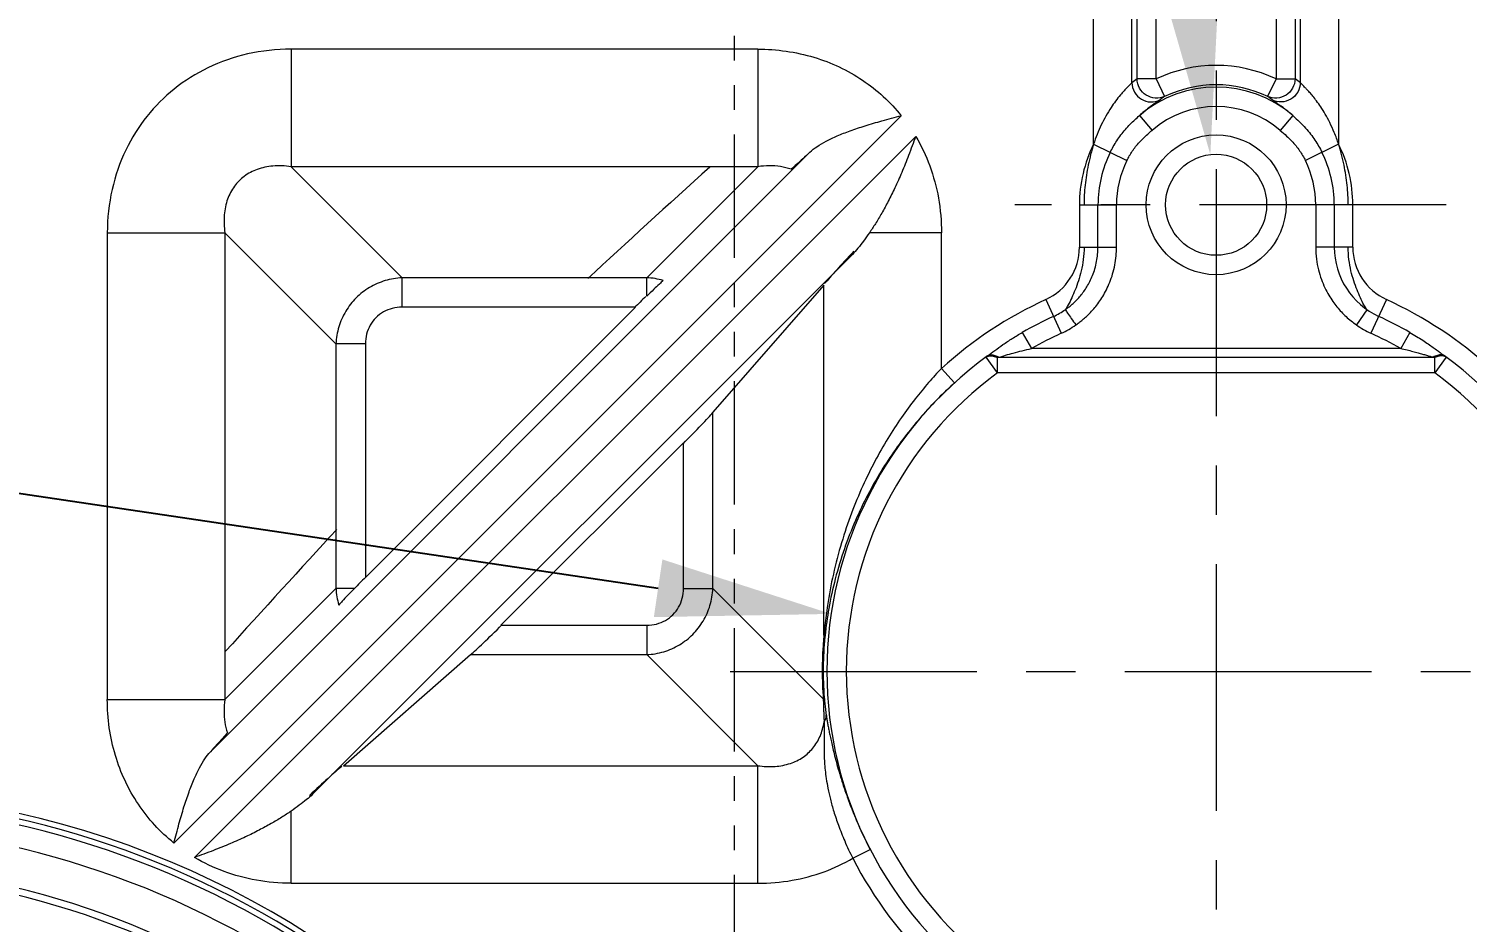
# Model space of a CAD drawing. Header units: millimetres. Extents: x 5536 to 6151, y 463 to 893.
# Drawn here: x 5709.11 to 5746.12, y 697.54 to 720.53 of the extents above; entities that cross this region are included whole.
import ezdxf

# ---------------------------------------------------------------- set-up
doc = ezdxf.new("R2010")
doc.units = ezdxf.units.MM
doc.header["$LTSCALE"] = 0.2
doc.linetypes.add('CENTER', pattern=[50.8, 31.75, -6.35, 6.35, -6.35])
doc.linetypes.add('PHANTOM2', pattern=[31.75, 15.875, -3.175, 3.175, -3.175, 3.175, -3.175])
doc.layers.get('0').update_dxf_attribs({"lineweight": 18})
for name, color, linetype, lineweight in [('poumianxian', 2, 'Continuous', 18), ('图层1', 1, 'CENTER', 18), ('图层3', 3, 'PHANTOM2', 18)]:
    doc.layers.add(name, color=color, linetype=linetype, lineweight=lineweight)
doc.styles.add('標準', font='', dxfattribs={"width": 0.667})
doc.styles.get('標準').set_extended_font_data('pmingliu')
doc.dimstyles.new('11111111111', dxfattribs={"dimtxt": 4.5, "dimasz": 4.5, "dimexe": 1.25, "dimexo": 0.625, "dimtad": 1, "dimtoh": 1, "dimdsep": 46, "dimtxsty": '標準', "dimblk": '_CAXARROW', "dimcen": 0, "dimdle": 9, "dimclrd": 6, "dimclre": 6, "dimclrt": 2, "dimadec": 0, "dimazin": 0, "dimtfac": 0.707107, "dimtofl": 0, "dimtmove": 2, "dimatfit": 3, "dimfxl": 0, "dimfrac": 2, "dimtolj": 1, "dimarcsym": 0})
doc.dimstyles.new('222222', dxfattribs={"dimtxt": 4.5, "dimasz": 4.5, "dimexe": 1.25, "dimexo": 0.625, "dimtad": 1, "dimdsep": 46, "dimtxsty": '標準', "dimblk": '_CAXARROW', "dimcen": 0, "dimdle": 9, "dimclrd": 6, "dimclre": 6, "dimclrt": 2, "dimadec": 0, "dimazin": 0, "dimtfac": 0.707107, "dimtofl": 0, "dimtmove": 2, "dimatfit": 3, "dimfxl": 0, "dimfrac": 2, "dimtolj": 1, "dimarcsym": 0})
doc.dimstyles.new('ISO-25', dxfattribs={"dimtxt": 2.5, "dimasz": 2.5, "dimexe": 1.25, "dimexo": 0.625, "dimtad": 1, "dimdsep": 46, "dimtxsty": 'Standard', "dimblk": '_CAXARROW', "dimcen": 0, "dimdle": 5, "dimclrd": 4, "dimclre": 4, "dimclrt": 3, "dimadec": 0, "dimazin": 0, "dimtfac": 0.707107, "dimtofl": 0, "dimtmove": 2, "dimatfit": 3, "dimfxl": 0, "dimfrac": 2, "dimarcsym": 0})
doc.dimstyles.new('zhijing', dxfattribs={"dimtxt": 4.5, "dimasz": 4.5, "dimexe": 1.25, "dimexo": 0.625, "dimtad": 1, "dimtoh": 1, "dimdsep": 46, "dimtxsty": '標準', "dimblk": '_CAXARROW', "dimcen": 0, "dimdle": 9, "dimclrd": 6, "dimclre": 6, "dimclrt": 2, "dimadec": 0, "dimazin": 0, "dimtfac": 0.707107, "dimtofl": 0, "dimtmove": 2, "dimatfit": 3, "dimfxl": 0, "dimfrac": 2, "dimtolj": 1, "dimarcsym": 0})

# ---------------------------------------------------------------- blocks, each defined once
blk = doc.blocks.new('*X4')
at = {"layer": 'poumianxian'}
blk.add_hatch(color=6, dxfattribs=at).paths.add_polyline_path([(5815.182, 723.919), (5816.22, 722.836), (5812.452, 720.263)], flags=0)
at = {"layer": 'poumianxian', "color": 6, "lineweight": -2}
blk.add_line((5838.466, 745.204), (5815.701, 723.377), dxfattribs=at)
at = {"layer": 'poumianxian', "insert": (5828.219, 739.866), "char_height": 4.5, "width": 64.97647, "attachment_point": 5, "rotation": 43.7937, "style": '標準'}
blk.add_mtext('\\T1.004;%%C201.68%%P0.5', dxfattribs=at)
blk = doc.blocks.new('_CAXARROW')
blk.add_hatch(color=0).paths.add_polyline_path([(0, 0), (-1, 0.125), (-1, -0.125)], flags=0)
blk = doc.blocks.new('*X9')
at = {"layer": 'poumianxian'}
blk.add_hatch(color=6, dxfattribs=at).paths.add_polyline_path([(5739.742, 721.849), (5738.251, 721.677), (5739.512, 717.292)], flags=0)
at = {"layer": 'poumianxian', "color": 6, "lineweight": -2}
for p, q in [((5723.694, 741.911), (5736.674, 741.911)), ((5736.674, 741.911), (5738.997, 721.763))]:
    blk.add_line(p, q, dxfattribs=at)
at = {"layer": 'poumianxian', "color": 2, "insert": (5729.871, 745.07), "char_height": 4.5, "width": 39.38568, "attachment_point": 5, "style": '標準'}
blk.add_mtext('\\T1.004;2X%%C2.6', dxfattribs=at)
blk = doc.blocks.new('*X10')
at = {"layer": 'poumianxian'}
blk.add_hatch(color=6, dxfattribs=at).paths.add_polyline_path([(5725.411, 706.874), (5725.191, 705.39), (5729.752, 705.472)], flags=0)
at = {"layer": 'poumianxian', "color": 6, "lineweight": -2}
for p, q in [((5641.463, 716.813), (5653.343, 716.813)), ((5653.343, 716.813), (5725.301, 706.132))]:
    blk.add_line(p, q, dxfattribs=at)
at = {"layer": 'poumianxian', "color": 2, "insert": (5647.09, 719.943), "char_height": 4.5, "width": 36.09904, "attachment_point": 5, "style": '標準'}
blk.add_mtext('\\T1.004;%%C20.03', dxfattribs=at)
blk = doc.blocks.new('*X18')
at = {"layer": 'poumianxian'}
for points in [[(5633.571, 723.996), (5635.071, 723.996), (5634.321, 728.496)], [(5633.571, 648.974), (5635.071, 648.974), (5634.321, 644.474)]]:
    blk.add_hatch(color=6, dxfattribs=at).paths.add_polyline_path(points, flags=0)
at = {"layer": 'poumianxian', "color": 6, "lineweight": -2}
for p, q in [((5709.031, 728.496), (5633.071, 728.496)), ((5634.321, 723.996), (5634.321, 648.974)), ((5693.458, 644.474), (5633.071, 644.474))]:
    blk.add_line(p, q, dxfattribs=at)
at = {"layer": 'poumianxian', "color": 2, "insert": (5631.191, 685.597), "char_height": 4.5, "width": 27.30164, "attachment_point": 5, "rotation": 90, "style": '標準'}
blk.add_mtext('\\T1.004;84.02', dxfattribs=at)
blk = doc.blocks.new('*X78')
at = {"layer": 'poumianxian'}
blk.add_hatch(color=6, dxfattribs=at).paths.add_polyline_path([(5827.51, 710.522), (5828.348, 709.277), (5824.196, 707.386)], flags=0)
at = {"layer": 'poumianxian', "color": 6, "lineweight": -2}
blk.add_line((5850.063, 724.801), (5827.929, 709.899), dxfattribs=at)
at = {"layer": 'poumianxian', "color": 2, "insert": (5839.054, 721.293), "char_height": 4.5, "width": 64.97647, "attachment_point": 5, "rotation": 33.95, "style": '標準'}
blk.add_mtext('\\T1.004;%%C203.82%%P0.5', dxfattribs=at)

msp = doc.modelspace()

# ---------------------------------------------------------------- linework, layer by layer
for p, q in [((5736.508, 717.562), (5736.508, 727.511)), ((5737.493, 719.143), (5737.493, 727.511)), ((5741.828, 727.511), (5741.828, 719.143)), ((5742.813, 727.511), (5742.813, 717.562)), ((5737.627, 719.241), (5737.627, 721.853)), ((5738.12, 719.241), (5738.12, 721.853)), ((5741.202, 721.853), (5741.202, 719.241)), ((5741.694, 721.853), (5741.694, 719.241)), ((5715.855, 720.007), (5715.855, 716.982)), ((5727.867, 720.007), (5715.855, 720.007)), ((5727.867, 720.007), (5727.867, 716.982)), ((5738.12, 719.241), (5737.627, 719.241)), ((5738.12, 719.241), (5738.334, 718.789)), ((5741.202, 719.241), (5740.987, 718.789)), ((5741.202, 719.241), (5741.694, 719.241)), ((5731.56, 718.294), (5712.84, 699.575)), ((5737.686, 718.295), (5738.012, 717.917)), ((5741.636, 718.295), (5741.31, 717.917)), ((5713.371, 699.206), (5731.929, 717.763)), ((5736.508, 717.562), (5737.363, 717.139)), ((5742.813, 717.562), (5741.958, 717.139)), ((5729.208, 717.356), (5713.778, 701.926)), ((5718.713, 714.123), (5715.855, 716.982)), ((5727.867, 716.982), (5715.855, 716.982)), ((5725.008, 714.123), (5727.867, 716.982)), ((5736.143, 716.001), (5736.143, 714.91)), ((5736.143, 716.001), (5737.097, 716.001)), ((5736.62, 714.91), (5736.62, 716.001)), ((5737.097, 714.91), (5737.097, 716.001)), ((5742.225, 716.001), (5742.225, 714.91)), ((5743.178, 716.001), (5742.225, 716.001)), ((5742.702, 716.001), (5742.702, 714.91)), ((5743.178, 714.91), (5743.178, 716.001)), ((5711.127, 715.28), (5711.127, 703.268)), ((5711.127, 715.28), (5714.153, 715.28)), ((5714.153, 715.28), (5714.153, 703.268)), ((5717.011, 712.421), (5714.153, 715.28)), ((5732.594, 715.28), (5730.738, 715.28)), ((5732.594, 711.791), (5732.594, 715.28)), ((5736.143, 714.91), (5737.097, 714.91)), ((5743.178, 714.91), (5742.225, 714.91)), ((5716.409, 700.83), (5730.304, 714.725)), ((5718.713, 713.367), (5718.713, 714.123)), ((5725.008, 714.123), (5718.713, 714.123)), ((5725.008, 713.649), (5725.008, 714.123)), ((5729.569, 713.931), (5726.71, 710.662)), ((5729.569, 704.923), (5729.569, 713.931)), ((5724.723, 713.367), (5717.768, 706.411)), ((5724.723, 713.367), (5718.713, 713.367)), ((5735.278, 713.562), (5735.676, 712.695)), ((5744.043, 713.562), (5743.646, 712.695)), ((5743.543, 713.301), (5743.27, 712.909)), ((5734.673, 712.715), (5734.91, 712.301)), ((5744.648, 712.715), (5744.411, 712.301)), ((5717.011, 712.421), (5717.011, 706.126)), ((5717.768, 712.421), (5717.011, 712.421)), ((5717.768, 712.421), (5717.768, 706.411)), ((5744.411, 712.301), (5734.91, 712.301)), ((5734.034, 711.677), (5733.739, 712.08)), ((5734.034, 711.677), (5734.034, 712.067)), ((5745.287, 712.067), (5734.034, 712.067)), ((5745.583, 712.08), (5745.287, 711.677)), ((5745.287, 711.677), (5745.287, 712.067)), ((5732.594, 711.791), (5732.93, 711.421)), ((5745.287, 711.677), (5734.034, 711.677)), ((5726.71, 706.126), (5726.71, 710.662)), ((5721.255, 705.181), (5725.954, 709.879)), ((5725.954, 706.126), (5725.954, 709.879)), ((5717.011, 706.126), (5714.153, 703.268)), ((5717.486, 706.126), (5717.011, 706.126)), ((5725.954, 706.126), (5726.71, 706.126)), ((5726.71, 706.126), (5729.551, 703.285)), ((5721.255, 705.181), (5725.008, 705.181)), ((5725.008, 705.181), (5725.008, 704.424)), ((5717.203, 701.566), (5720.472, 704.424)), ((5720.472, 704.424), (5725.008, 704.424)), ((5725.008, 704.424), (5727.867, 701.566)), ((5711.127, 703.268), (5714.153, 703.268)), ((5717.203, 701.566), (5727.867, 701.566)), ((5727.867, 698.54), (5727.867, 701.566)), ((5715.855, 698.54), (5715.855, 700.397)), ((5730.311, 699.183), (5730.756, 699.412)), ((5715.855, 698.54), (5727.867, 698.54))]:
    msp.add_line(p, q)
for radius in [1.8, 1.3]:
    msp.add_circle((5739.661, 716.001), radius)
for centre, radius, start, end in [((5739.661, 650.474), 101.908, 118.44247, 254.63694), ((5739.661, 650.474), 101.608, 118.44247, 254.63694), ((5739.661, 650.474), 100.842, 118.67849, 254.51733), ((5739.661, 650.474), 100.543, 118.67849, 254.51733), ((5739.661, 644.474), 84.082, 92.17418, 177.24672), ((5739.661, 644.474), 84.082, 2.75328, 87.82582), ((5739.661, 644.474), 83.097, 92.17418, 177.24672), ((5739.661, 644.474), 83.097, 2.75328, 87.82582), ((5739.661, 716.001), 3.588, 64.5583, 115.4417), ((5739.935, 715.92), 4.043, 124.7993, 127.1469), ((5739.661, 716.001), 3.027, 49.2772, 130.7265), ((5739.661, 716.001), 3.088, 64.5583, 115.4417), ((5739.384, 715.917), 4.048, 52.8541, 55.1996), ((5739.661, 716.001), 2.528, 49.2772, 130.7258), ((5740.43, 715.934), 3.542, 126.2816, 128.5974), ((5738.891, 715.934), 3.542, 51.4025, 53.7185), ((5739.661, 716.001), 3.518, 153.6589, 180), ((5739.661, 716.001), 3.518, 0, 26.3411), ((5739.661, 716.001), 3.041, 153.6587, 180.0001), ((5739.661, 716.001), 2.564, 153.6581, 180.0003), ((5739.661, 716.001), 2.563, 359.9968, 26.3452), ((5739.661, 716.001), 3.04, 359.9969, 26.344), ((5734.661, 714.91), 1.482, 294.6243, 360), ((5744.661, 714.91), 1.959, 179.9995, 245.3757), ((5744.661, 714.91), 1.482, 180, 245.3757), ((5724.929, 712.325), 1.8, 73.7066, 87.4661), ((5739.661, 704.001), 10.518, 114.6243, 132.2099), ((5739.661, 704.001), 10.518, 47.7896, 65.3757), ((5739.661, 704.001), 10.041, 114.6243, 119.7849), ((5734.661, 714.91), 1.959, 294.6243, 304.7888), ((5739.661, 704.001), 10.041, 60.2151, 65.3757), ((5739.661, 704.001), 9.564, 114.6243, 119.7849), ((5734.661, 714.91), 2.436, 294.6243, 304.7671), ((5744.661, 714.91), 2.436, 235.1988, 245.3757), ((5739.661, 704.001), 9.564, 60.2151, 65.3757), ((5739.661, 704.001), 10.017, 125.9487, 234.0513), ((5737.588, 707.099), 6.295, 127.2268, 127.6926), ((5742.756, 703.353), 9.074, 73.803, 74.0564), ((5739.661, 704.001), 10.017, 305.9487, 54.0513), ((5741.751, 707.122), 6.266, 52.3063, 52.7742), ((5739.661, 704.001), 9.517, 126.2413, 233.7587), ((5739.661, 704.001), 9.517, 306.2413, 53.7587), ((5748.412, 675.758), 43.344, 134.9914, 135.5216), ((5718.808, 706.206), 1.798, 182.528, 196.2987), ((5739.083, 703.95), 9.534, 169.972, 174.1636), ((5740.857, 703.977), 11.328, 172.6293, 175.2097), ((5738.591, 704.001), 9.041, 174.4245, 184.3254), ((5739.136, 703.995), 9.612, 174.4591, 175.5573), ((5738.825, 703.979), 9.275, 174.1817, 174.4312), ((5739.076, 704.001), 9.552, 175.5676, 184.2964), ((5703.661, 677.474), 23.304, 335, 180), ((5703.661, 677.474), 23.155, 335, 180), ((5703.661, 677.474), 23.448, 349.0194, 78.7712), ((5703.661, 677.474), 22.578, 335, 180), ((5703.661, 677.474), 21.57, 335, 180), ((5739.661, 704.001), 10.518, 207.2637, 245.3757), ((5739.661, 704.001), 10.518, 294.6243, 332.7363), ((5703.661, 677.474), 21.393, 335, 180)]:
    msp.add_arc(centre, radius, start, end)
for centre, major_axis, ratio, start_param, end_param in [((5733.199, 720.612), (-19.041, -16.495), 0.064241, 5.008226, 5.190694), ((5732.594, 716.905), (-3.196, -3.204), 0.034878, 5.460672, 5.902227), ((5724.763, 713.367), (-0.801, -0.799), 0.034878, 4.401104, 4.761734), ((5725.954, 709.919), (-0.799, -0.801), 0.034878, 1.521451, 2.760635), ((5710.523, 697.936), (-16.495, -19.041), 0.064241, 4.234085, 4.41655), ((5721.216, 705.181), (0.801, 0.799), 0.034878, 3.522551, 4.761734), ((5714.229, 698.54), (3.204, 3.196), 0.034878, 0.380958, 0.822513)]:
    msp.add_ellipse(centre, major_axis=major_axis, ratio=ratio, start_param=start_param, end_param=end_param)
for points, knots in [([(5715.855, 720.007), (5715.479, 720.007), (5714.741, 719.928), (5713.716, 719.571), (5712.834, 719.017), (5712.112, 718.293), (5711.56, 717.412), (5711.206, 716.39), (5711.127, 715.654), (5711.127, 715.28)], [0, 0, 0, 0, 14981.32937, 29317.905273, 42935.809647, 56176.412388, 69754.986045, 84055.577392, 98981.161531, 98981.161531, 98981.161531, 98981.161531]), ([(5727.867, 720.007), (5728.353, 720.007), (5729.308, 719.873), (5730.592, 719.272), (5731.277, 718.645), (5731.56, 718.294)], [0, 0, 0, 0, 16380.351993, 31943.047406, 47114.312941, 47114.312941, 47114.312941, 47114.312941]), ([(5737.493, 719.143), (5737.46, 719.106), (5737.356, 719.007), (5737.168, 718.8), (5736.929, 718.48), (5736.693, 718.056), (5736.564, 717.731), (5736.508, 717.562)], [0, 0, 0, 0, 5840.296887, 16777.32659, 32608.155723, 52469.870045, 73315.454674, 73315.454674, 73315.454674, 73315.454674]), ([(5737.493, 719.143), (5737.495, 719.059), (5737.543, 718.889), (5737.727, 718.702), (5737.976, 718.626), (5738.147, 718.664), (5738.22, 718.702)], [0, 0, 0, 0, 15050.939129, 30144.746173, 45117.636255, 59919.777992, 59919.777992, 59919.777992, 59919.777992]), ([(5738.334, 718.789), (5738.261, 718.755), (5738.092, 718.724), (5737.851, 718.806), (5737.674, 718.992), (5737.629, 719.158), (5737.627, 719.241)], [0, 0, 0, 0, 14812.63692, 29782.422635, 44867.75731, 59922.298664, 59922.298664, 59922.298664, 59922.298664]), ([(5741.694, 719.241), (5741.693, 719.158), (5741.647, 718.992), (5741.471, 718.806), (5741.229, 718.724), (5741.061, 718.755), (5740.987, 718.789)], [0, 0, 0, 0, 15064.373946, 30159.472089, 45138.684768, 59960.535604, 59960.535604, 59960.535604, 59960.535604]), ([(5741.828, 719.143), (5741.826, 719.059), (5741.778, 718.889), (5741.595, 718.702), (5741.345, 718.626), (5741.174, 718.664), (5741.101, 718.702)], [0, 0, 0, 0, 15061.428961, 30165.782651, 45149.336909, 59962.312572, 59962.312572, 59962.312572, 59962.312572]), ([(5742.813, 717.562), (5742.78, 717.663), (5742.71, 717.851), (5742.593, 718.109), (5742.475, 718.329), (5742.36, 718.514), (5742.253, 718.667), (5742.156, 718.791), (5742.072, 718.889), (5742.001, 718.966), (5741.943, 719.026), (5741.896, 719.074), (5741.858, 719.111), (5741.837, 719.134), (5741.828, 719.143)], [0, 0, 0, 0, 27847.929419, 52550.726388, 74341.335182, 93338.135063, 109618.723083, 123298.353018, 134546.596239, 143578.739371, 150716.426641, 156498.31567, 161189.866793, 164578.36871, 164578.36871, 164578.36871, 164578.36871]), ([(5738.22, 718.702), (5738.187, 718.676), (5738.088, 718.611), (5737.905, 718.48), (5737.764, 718.366), (5737.686, 718.295)], [0, 0, 0, 0, 9010.00622, 24969.999073, 47197.143338, 47197.143338, 47197.143338, 47197.143338]), ([(5741.636, 718.295), (5741.595, 718.332), (5741.519, 718.397), (5741.412, 718.481), (5741.321, 718.548), (5741.247, 718.6), (5741.187, 718.641), (5741.139, 718.674), (5741.112, 718.694), (5741.101, 718.702)], [0, 0, 0, 0, 24135.417655, 44338.96884, 60787.485829, 73916.835683, 84616.541352, 93302.746957, 99524.972687, 99524.972687, 99524.972687, 99524.972687]), ([(5729.208, 717.356), (5729.264, 717.408), (5729.398, 717.509), (5729.634, 717.646), (5729.92, 717.781), (5730.256, 717.913), (5730.641, 718.041), (5731.08, 718.17), (5731.393, 718.251), (5731.56, 718.294)], [0, 0, 0, 0, 8885.097118, 19501.729652, 31842.693823, 45862.085967, 61582.904895, 79220.08317, 99318.379781, 99318.379781, 99318.379781, 99318.379781]), ([(5736.936, 717.35), (5736.961, 717.4), (5737.015, 717.502), (5737.107, 717.652), (5737.211, 717.8), (5737.326, 717.941), (5737.446, 718.071), (5737.566, 718.189), (5737.646, 718.261), (5737.685, 718.295)], [0, 0, 0, 0, 13765.312492, 28249.432052, 43198.205269, 58237.900327, 72853.096988, 86670.230057, 99453.829089, 99453.829089, 99453.829089, 99453.829089]), ([(5741.636, 718.295), (5741.695, 718.243), (5741.808, 718.14), (5741.961, 717.981), (5742.092, 717.824), (5742.204, 717.669), (5742.301, 717.512), (5742.359, 717.405), (5742.386, 717.35)], [0, 0, 0, 0, 16831.586049, 32491.439049, 46861.560714, 60246.624065, 73139.349483, 86123.893281, 86123.893281, 86123.893281, 86123.893281]), ([(5737.363, 717.139), (5737.383, 717.18), (5737.427, 717.262), (5737.503, 717.383), (5737.589, 717.501), (5737.686, 717.613), (5737.791, 717.719), (5737.9, 717.82), (5737.974, 717.885), (5738.012, 717.917)], [0, 0, 0, 0, 13337.377023, 27297.518866, 41589.695528, 56058.159872, 70639.38804, 85103.823865, 99463.610283, 99463.610283, 99463.610283, 99463.610283]), ([(5741.31, 717.917), (5741.365, 717.869), (5741.468, 717.78), (5741.605, 717.646), (5741.716, 717.52), (5741.809, 717.396), (5741.889, 717.27), (5741.936, 717.183), (5741.958, 717.139)], [0, 0, 0, 0, 18607.37012, 34404.23462, 48321.078289, 61139.264319, 73529.439746, 86120.72515, 86120.72515, 86120.72515, 86120.72515]), ([(5731.929, 717.763), (5731.87, 717.599), (5731.756, 717.286), (5731.578, 716.843), (5731.402, 716.45), (5731.23, 716.101), (5731.063, 715.794), (5730.9, 715.523), (5730.791, 715.357), (5730.738, 715.28)], [0, 0, 0, 0, 18852.894647, 35957.709327, 51416.861463, 65349.948496, 77897.216723, 89191.522112, 99347.304597, 99347.304597, 99347.304597, 99347.304597]), ([(5731.929, 717.763), (5732.072, 717.523), (5732.316, 717.008), (5732.544, 716.167), (5732.594, 715.58), (5732.594, 715.28)], [0, 0, 0, 0, 15231.56018, 30831.862593, 47148.650331, 47148.650331, 47148.650331, 47148.650331]), ([(5736.508, 717.562), (5736.453, 717.386), (5736.364, 717.036), (5736.28, 716.514), (5736.263, 716.17), (5736.262, 716.001)], [0, 0, 0, 0, 16483.547975, 32148.326771, 47185.04688, 47185.04688, 47185.04688, 47185.04688]), ([(5743.059, 716.001), (5743.059, 716.168), (5743.042, 716.512), (5742.958, 717.035), (5742.869, 717.385), (5742.813, 717.562)], [0, 0, 0, 0, 14968.968266, 30699.148396, 47244.276846, 47244.276846, 47244.276846, 47244.276846]), ([(5729.208, 717.356), (5729.147, 717.299), (5729.033, 717.193), (5728.871, 717.046), (5728.77, 716.957), (5728.724, 716.916)], [0, 0, 0, 0, 17971.512788, 33726.640079, 47123.127636, 47123.127636, 47123.127636, 47123.127636]), ([(5715.855, 716.982), (5715.701, 717.004), (5715.405, 717.018), (5714.99, 716.933), (5714.646, 716.752), (5714.38, 716.486), (5714.201, 716.142), (5714.117, 715.728), (5714.13, 715.432), (5714.153, 715.28)], [0, 0, 0, 0, 16028.065851, 30407.723344, 43390.211022, 55766.094186, 68711.331213, 83062.483804, 99045.655468, 99045.655468, 99045.655468, 99045.655468]), ([(5728.724, 716.916), (5728.635, 716.947), (5728.449, 716.992), (5728.16, 717.012), (5727.965, 716.996), (5727.867, 716.982)], [0, 0, 0, 0, 15275.672659, 30980.330072, 47118.089237, 47118.089237, 47118.089237, 47118.089237]), ([(5730.738, 715.28), (5730.688, 715.209), (5730.593, 715.074), (5730.45, 714.889), (5730.352, 714.776), (5730.304, 714.725)], [0, 0, 0, 0, 17324.270003, 33075.459145, 47142.942989, 47142.942989, 47142.942989, 47142.942989]), ([(5735.778, 713.301), (5735.801, 713.316), (5735.849, 713.351), (5735.923, 713.41), (5736.002, 713.48), (5736.086, 713.563), (5736.172, 713.66), (5736.257, 713.77), (5736.338, 713.894), (5736.415, 714.032), (5736.485, 714.187), (5736.544, 714.359), (5736.588, 714.542), (5736.614, 714.727), (5736.62, 714.85), (5736.62, 714.91)], [0, 0, 0, 0, 7820.24906, 16642.747758, 26634.279166, 37774.526143, 50007.713867, 63210.077532, 77127.852293, 91891.211266, 107837.843532, 125108.446166, 143104.423868, 160919.219222, 177863.141939, 177863.141939, 177863.141939, 177863.141939]), ([(5736.262, 714.91), (5736.263, 714.803), (5736.249, 714.599), (5736.196, 714.309), (5736.122, 714.048), (5736.038, 713.816), (5735.95, 713.612), (5735.866, 713.442), (5735.808, 713.342), (5735.779, 713.301)], [0, 0, 0, 0, 18659.068276, 35827.453783, 51650.732743, 66171.103153, 79267.727538, 90584.873369, 99454.817027, 99454.817027, 99454.817027, 99454.817027]), ([(5736.05, 712.908), (5736.078, 712.928), (5736.138, 712.971), (5736.23, 713.045), (5736.329, 713.132), (5736.433, 713.236), (5736.54, 713.356), (5736.645, 713.493), (5736.747, 713.647), (5736.842, 713.819), (5736.929, 714.012), (5737.003, 714.225), (5737.057, 714.452), (5737.09, 714.682), (5737.097, 714.835), (5737.097, 714.91)], [0, 0, 0, 0, 7872.150105, 16736.247232, 26712.560319, 37842.544904, 50080.824416, 63275.103089, 77184.052629, 91946.301263, 107885.861796, 125148.209889, 143136.306107, 160941.687919, 177876.503938, 177876.503938, 177876.503938, 177876.503938]), ([(5742.225, 714.91), (5742.225, 714.807), (5742.237, 714.611), (5742.288, 714.334), (5742.363, 714.087), (5742.454, 713.869), (5742.554, 713.68), (5742.659, 713.517), (5742.768, 713.372), (5742.882, 713.242), (5743.003, 713.122), (5743.132, 713.01), (5743.223, 712.942), (5743.27, 712.909)], [0, 0, 0, 0, 19880.528706, 38028.509197, 54695.484689, 69952.061228, 83731.263073, 96164.567678, 107689.842491, 118774.542923, 129739.377891, 140755.680228, 151895.500186, 151895.500186, 151895.500186, 151895.500186]), ([(5743.543, 713.301), (5743.513, 713.342), (5743.455, 713.442), (5743.371, 713.612), (5743.284, 713.816), (5743.199, 714.049), (5743.125, 714.309), (5743.072, 714.599), (5743.059, 714.803), (5743.059, 714.91)], [0, 0, 0, 0, 8887.585047, 20224.892323, 33343.488484, 47886.972247, 63732.395842, 80919.198544, 99591.598365, 99591.598365, 99591.598365, 99591.598365]), ([(5718.713, 714.123), (5718.565, 714.116), (5718.272, 714.067), (5717.866, 713.888), (5717.517, 713.617), (5717.246, 713.269), (5717.068, 712.862), (5717.018, 712.569), (5717.011, 712.421)], [0, 0, 0, 0, 14445.911811, 28716.737274, 42888.904874, 57059.160269, 71329.051414, 85763.471212, 85763.471212, 85763.471212, 85763.471212]), ([(5725.433, 714.052), (5725.4, 714.023), (5725.318, 713.948), (5725.176, 713.813), (5725.068, 713.708), (5725.008, 713.649)], [0, 0, 0, 0, 10812.637224, 26739.948889, 47101.596504, 47101.596504, 47101.596504, 47101.596504]), ([(5718.713, 713.367), (5718.629, 713.367), (5718.461, 713.346), (5718.228, 713.253), (5718.031, 713.103), (5717.882, 712.906), (5717.788, 712.674), (5717.768, 712.506), (5717.768, 712.421)], [0, 0, 0, 0, 14668.850344, 28895.892532, 42882.583845, 56884.165337, 71126.725749, 85777.249529, 85777.249529, 85777.249529, 85777.249529]), ([(5735.778, 713.3), (5735.798, 713.272), (5735.85, 713.198), (5735.94, 713.067), (5736.011, 712.965), (5736.05, 712.908)], [0, 0, 0, 0, 10220.947673, 26929.500489, 47195.447863, 47195.447863, 47195.447863, 47195.447863]), ([(5733.779, 712.111), (5733.841, 712.157), (5733.972, 712.256), (5734.182, 712.408), (5734.418, 712.565), (5734.586, 712.666), (5734.673, 712.715)], [0, 0, 0, 0, 12764.030589, 27295.905672, 43271.629831, 59909.417774, 59909.417774, 59909.417774, 59909.417774]), ([(5744.648, 712.715), (5744.706, 712.683), (5744.816, 712.617), (5744.973, 712.518), (5745.116, 712.423), (5745.242, 712.334), (5745.352, 712.253), (5745.45, 712.18), (5745.512, 712.133), (5745.542, 712.111)], [0, 0, 0, 0, 18266.616427, 35543.229848, 51462.858407, 65720.30168, 78225.279343, 89368.585435, 99633.257966, 99633.257966, 99633.257966, 99633.257966]), ([(5734.045, 712.069), (5734.112, 712.088), (5734.243, 712.13), (5734.45, 712.19), (5734.672, 712.248), (5734.829, 712.284), (5734.91, 712.301)], [0, 0, 0, 0, 13961.012868, 27705.890249, 43234.092645, 59913.408993, 59913.408993, 59913.408993, 59913.408993]), ([(5744.411, 712.301), (5744.466, 712.29), (5744.569, 712.267), (5744.718, 712.23), (5744.851, 712.195), (5744.969, 712.161), (5745.072, 712.131), (5745.163, 712.103), (5745.221, 712.086), (5745.249, 712.078)], [0, 0, 0, 0, 19057.518427, 36724.724374, 52677.82909, 66711.954411, 78866.492196, 89646.916724, 99631.235765, 99631.235765, 99631.235765, 99631.235765]), ([(5733.739, 712.08), (5733.764, 712.096), (5733.826, 712.118), (5733.93, 712.111), (5734, 712.085), (5734.034, 712.067)], [0, 0, 0, 0, 13713.254796, 29234.507295, 47181.706851, 47181.706851, 47181.706851, 47181.706851]), ([(5733.779, 712.111), (5733.804, 712.127), (5733.867, 712.145), (5733.97, 712.13), (5734.038, 712.099), (5734.073, 712.078)], [0, 0, 0, 0, 13212.185667, 28720.923608, 47181.970447, 47181.970447, 47181.970447, 47181.970447]), ([(5745.542, 712.111), (5745.518, 712.127), (5745.455, 712.145), (5745.351, 712.13), (5745.283, 712.099), (5745.249, 712.078)], [0, 0, 0, 0, 13239.923222, 28781.317657, 47281.061963, 47281.061963, 47281.061963, 47281.061963]), ([(5745.583, 712.08), (5745.558, 712.096), (5745.495, 712.118), (5745.391, 712.111), (5745.322, 712.085), (5745.287, 712.067)], [0, 0, 0, 0, 13742.536006, 29296.605236, 47281.469436, 47281.469436, 47281.469436, 47281.469436]), ([(5732.594, 711.791), (5732.48, 711.672), (5732.247, 711.415), (5731.901, 710.993), (5731.549, 710.515), (5731.202, 709.982), (5730.869, 709.396), (5730.555, 708.756), (5730.265, 708.055), (5730.01, 707.297), (5729.802, 706.502), (5729.684, 705.874), (5729.634, 705.517), (5729.623, 705.43)], [0, 0, 0, 0, 10514.757494, 22098.068322, 34782.23366, 48340.377709, 62590.814039, 77686.102935, 93759.060697, 110883.642003, 128619.682332, 146025.72751, 151599.888076, 151599.888076, 151599.888076, 151599.888076]), ([(5732.93, 711.421), (5732.805, 711.308), (5732.549, 711.064), (5732.167, 710.663), (5731.78, 710.207), (5731.398, 709.7), (5731.03, 709.143), (5730.684, 708.533), (5730.364, 707.865), (5730.082, 707.143), (5729.853, 706.386), (5729.739, 705.868), (5729.694, 705.61)], [0, 0, 0, 0, 10331.650521, 21631.018746, 33908.731205, 46927.021472, 60499.500629, 74763.2334, 89835.814289, 105781.578066, 122194.783864, 138224.202514, 138224.202514, 138224.202514, 138224.202514]), ([(5717.486, 706.126), (5717.426, 706.066), (5717.321, 705.958), (5717.187, 705.817), (5717.111, 705.735), (5717.082, 705.701)], [0, 0, 0, 0, 20345.585649, 36256.27822, 47056.699247, 47056.699247, 47056.699247, 47056.699247]), ([(5725.008, 705.181), (5725.093, 705.181), (5725.261, 705.201), (5725.493, 705.295), (5725.69, 705.444), (5725.84, 705.641), (5725.933, 705.874), (5725.954, 706.042), (5725.954, 706.126)], [0, 0, 0, 0, 14697.333607, 28952.001175, 42965.851167, 56994.620247, 71264.836171, 85943.807634, 85943.807634, 85943.807634, 85943.807634]), ([(5725.008, 704.424), (5725.156, 704.431), (5725.45, 704.481), (5725.856, 704.66), (5726.204, 704.931), (5726.475, 705.279), (5726.654, 705.685), (5726.703, 705.979), (5726.71, 706.126)], [0, 0, 0, 0, 14477.402838, 28779.337652, 42982.399537, 57183.54505, 71484.543508, 85950.429284, 85950.429284, 85950.429284, 85950.429284]), ([(5729.569, 704.923), (5729.574, 704.918), (5729.585, 704.906), (5729.593, 704.89), (5729.594, 704.879)], [0, 0, 0, 0, 13237.47491, 33773.840796, 33773.840796, 33773.840796, 33773.840796]), ([(5712.84, 699.575), (5712.489, 699.858), (5711.86, 700.545), (5711.26, 701.831), (5711.127, 702.784), (5711.127, 703.268)], [0, 0, 0, 0, 15186.298298, 30760.671692, 47018.526568, 47018.526568, 47018.526568, 47018.526568]), ([(5714.153, 703.268), (5714.138, 703.17), (5714.123, 702.974), (5714.142, 702.685), (5714.188, 702.499), (5714.219, 702.411)], [0, 0, 0, 0, 16110.589677, 31789.295934, 47038.46269, 47038.46269, 47038.46269, 47038.46269]), ([(5729.551, 703.285), (5729.56, 703.292), (5729.576, 703.3), (5729.573, 703.314), (5729.572, 703.317)], [0, 0, 0, 0, 26389.159456, 33777.793535, 33777.793535, 33777.793535, 33777.793535]), ([(5729.551, 703.285), (5729.552, 703.254), (5729.554, 703.19), (5729.557, 703.093), (5729.56, 702.994), (5729.564, 702.895), (5729.568, 702.794), (5729.571, 702.727), (5729.572, 702.693)], [0, 0, 0, 0, 13678.58098, 27893.741864, 42269.326495, 56673.598878, 71216.54102, 86024.804863, 86024.804863, 86024.804863, 86024.804863]), ([(5729.577, 703.319), (5729.578, 703.296), (5729.582, 703.25), (5729.589, 703.178), (5729.597, 703.105), (5729.606, 703.03), (5729.616, 702.954), (5729.623, 702.902), (5729.627, 702.876)], [0, 0, 0, 0, 13246.680785, 27199.406396, 41490.530102, 55985.36515, 70786.800757, 86025.256298, 86025.256298, 86025.256298, 86025.256298]), ([(5727.867, 701.566), (5728.014, 701.544), (5728.298, 701.53), (5728.698, 701.605), (5729.035, 701.768), (5729.299, 702.01), (5729.488, 702.324), (5729.553, 702.565), (5729.572, 702.693)], [0, 0, 0, 0, 16695.292636, 31743.160555, 45351.662715, 58227.632259, 71488.229983, 86015.866862, 86015.866862, 86015.866862, 86015.866862]), ([(5729.572, 702.693), (5729.572, 702.651), (5729.573, 702.566), (5729.572, 702.435), (5729.571, 702.298), (5729.57, 702.153), (5729.57, 701.998), (5729.574, 701.831), (5729.582, 701.648), (5729.599, 701.447), (5729.628, 701.224), (5729.671, 700.973), (5729.734, 700.691), (5729.823, 700.373), (5729.945, 700.013), (5730.106, 699.609), (5730.237, 699.329), (5730.311, 699.183)], [0, 0, 0, 0, 7060.950123, 14384.595778, 22051.317194, 30166.702289, 38820.014031, 48130.409014, 58294.187431, 69541.545767, 82109.263743, 96252.123242, 112320.926797, 130752.269813, 151929.467855, 176278.574543, 203918.95103, 203918.95103, 203918.95103, 203918.95103]), ([(5729.572, 702.693), (5729.585, 702.712), (5729.607, 702.751), (5729.626, 702.813), (5729.629, 702.856), (5729.627, 702.876)], [0, 0, 0, 0, 16536.023801, 32148.108538, 47173.816868, 47173.816868, 47173.816868, 47173.816868]), ([(5729.627, 702.876), (5729.632, 702.845), (5729.642, 702.78), (5729.659, 702.679), (5729.678, 702.57), (5729.701, 702.451), (5729.728, 702.319), (5729.76, 702.171), (5729.799, 702.002), (5729.846, 701.81), (5729.905, 701.588), (5729.979, 701.333), (5730.071, 701.039), (5730.188, 700.702), (5730.337, 700.315), (5730.525, 699.878), (5730.673, 699.572), (5730.756, 699.412)], [0, 0, 0, 0, 5347.797942, 11018.656321, 17135.505295, 23837.949316, 31276.924364, 39642.86622, 49177.249331, 60153.795148, 72843.5043, 87512.140849, 104514.067037, 124291.733523, 147227.284312, 173743.454124, 203923.713688, 203923.713688, 203923.713688, 203923.713688]), ([(5714.219, 702.411), (5714.178, 702.364), (5714.089, 702.264), (5713.942, 702.102), (5713.835, 701.987), (5713.778, 701.926)], [0, 0, 0, 0, 13301.628547, 29040.669599, 47040.284148, 47040.284148, 47040.284148, 47040.284148]), ([(5712.84, 699.575), (5712.883, 699.74), (5712.964, 700.051), (5713.092, 700.49), (5713.221, 700.877), (5713.353, 701.213), (5713.488, 701.501), (5713.625, 701.737), (5713.726, 701.87), (5713.778, 701.926)], [0, 0, 0, 0, 19867.242214, 37523.272944, 53301.370582, 67340.093271, 79656.56729, 90240.495365, 99128.527701, 99128.527701, 99128.527701, 99128.527701]), ([(5716.409, 700.83), (5716.358, 700.782), (5716.246, 700.685), (5716.06, 700.541), (5715.926, 700.446), (5715.855, 700.397)], [0, 0, 0, 0, 14046.031767, 29765.08445, 47063.392856, 47063.392856, 47063.392856, 47063.392856]), ([(5715.855, 700.397), (5715.775, 700.342), (5715.607, 700.231), (5715.333, 700.068), (5715.024, 699.9), (5714.675, 699.728), (5714.282, 699.553), (5713.843, 699.376), (5713.533, 699.263), (5713.371, 699.206)], [0, 0, 0, 0, 10367.407039, 21741.572342, 34302.341156, 48238.847441, 63654.025584, 80621.211341, 99168.260683, 99168.260683, 99168.260683, 99168.260683]), ([(5715.855, 698.54), (5715.556, 698.54), (5714.969, 698.591), (5714.128, 698.817), (5713.612, 699.063), (5713.371, 699.206)], [0, 0, 0, 0, 16207.770115, 31824.408653, 47052.411762, 47052.411762, 47052.411762, 47052.411762]), ([(5727.867, 698.54), (5728.162, 698.54), (5728.742, 698.589), (5729.569, 698.809), (5730.076, 699.046), (5730.311, 699.183)], [0, 0, 0, 0, 16338.006441, 32087.374558, 47176.386634, 47176.386634, 47176.386634, 47176.386634])]:
    msp.add_open_spline(points, degree=3, knots=knots)
at = {"layer": '图层1'}
for p, q in [((5739.661, 757.554), (5739.661, 659.843)), ((5745.582, 716.001), (5734.482, 716.001)), ((5727.153, 703.993), (5752.63, 703.993))]:
    msp.add_line(p, q, dxfattribs=at)
at = {"layer": '图层3'}
msp.add_line((5727.257, 724.159), (5727.257, 686.153), dxfattribs=at)

# ---------------------------------------------------------------- dimensions: what is measured, and where the dimension line sits
at = {"layer": 'poumianxian'}
for p1, p2, text, dimstyle, override, picture, middle in [((5666.869, 580.684), (5812.452, 720.263), '%%C201.68%%P0.5', 'ISO-25', {"dimtxt": 4.5, "dimasz": 4.5, "dimpost": '%%C<>', "dimtxsty": '標準', "dimsah": 1, "dimclrd": 6, "dimclre": 6, "dimclrt": 256, "dimtfill": 1, "dimtolj": 1}, '*X4', (5830.46, 737.528)), ((5739.81, 714.71), (5739.512, 717.292), '2X%%C2.6', 'zhijing', {"dimpost": '%%C<>', "dimsah": 1, "dimtfill": 1}, '*X9', (5729.871, 741.911)), ((5655.125, 593.561), (5824.196, 707.386), '%%C203.82%%P0.5', '222222', {"dimpost": '%%C<>', "dimsah": 1, "dimtfill": 1}, '*X78', (5839.054, 721.293))]:
    dim = msp.add_diameter_dim_2p(p1=p1, p2=p2, text=text, dimstyle=dimstyle, override=override, dxfattribs=at)
    dim.commit()
    dim.dimension.update_dxf_attribs({"geometry": picture, "text_midpoint": middle, "dimtype": 163})
dim = msp.add_linear_dim(base=(5634.321, 644.474), p1=(5709.656, 728.496), p2=(5694.083, 644.474), angle=90, dimstyle='11111111111', override={"dimsah": 1, "dimtfill": 1, "dimtzin": 8}, dxfattribs=at)
dim.commit()
dim.dimension.update_dxf_attribs({"geometry": '*X18', "text_midpoint": (5634.321, 685.597)})
dim = msp.add_diameter_dim_2p(p1=(5749.569, 702.53), p2=(5729.752, 705.472), dimstyle='zhijing', override={"dimpost": '%%C<>', "dimsah": 1, "dimtfill": 1, "dimtzin": 8}, dxfattribs=at)
dim.commit()
dim.dimension.update_dxf_attribs({"geometry": '*X10', "text_midpoint": (5653.343, 716.813), "dimtype": 163})

doc.saveas('drawing.dxf')
